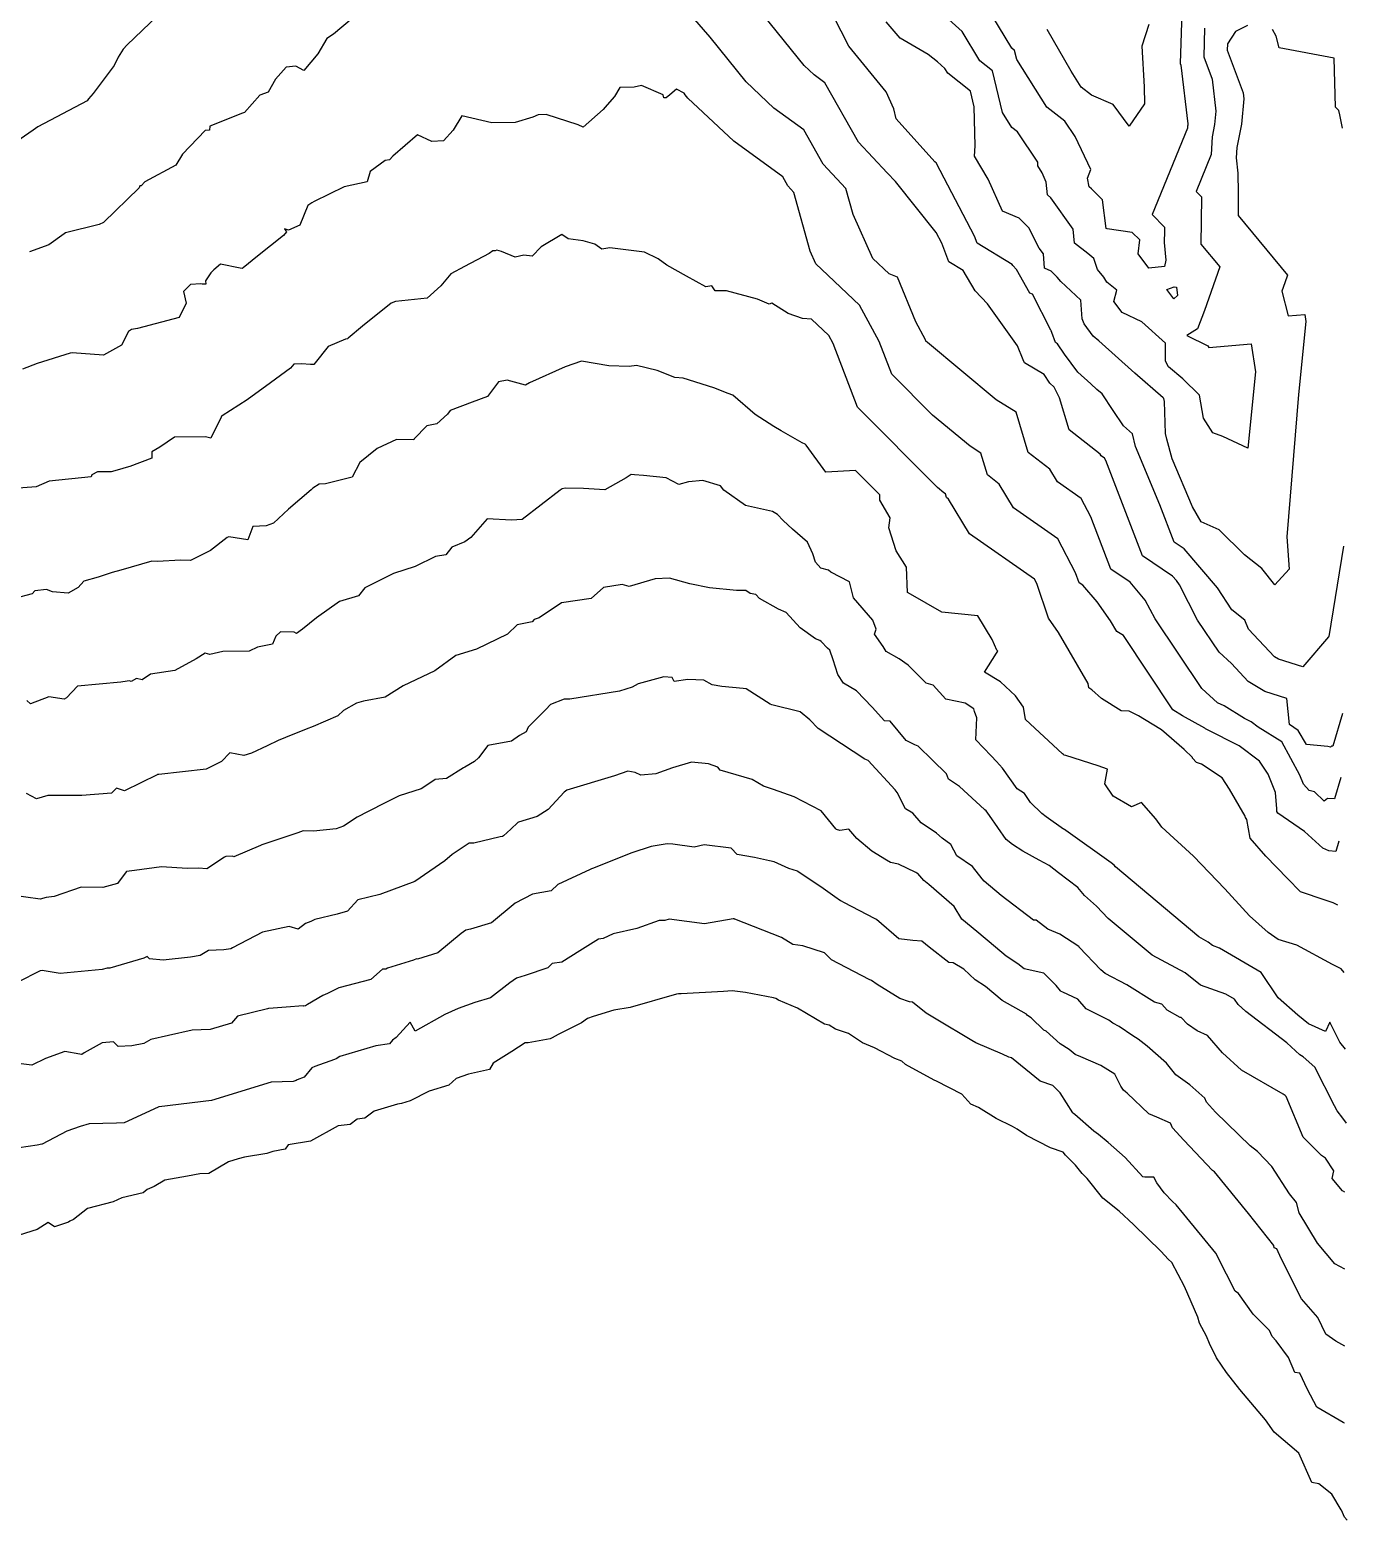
# Model space of a CAD drawing. Header units: inches. Extents: x 1412000 to 4237944, y 4931095 to 14792305.
# Drawn here: x 2824216.9 to 2824328.8, y 9862299.4 to 9862425.9 of the extents above; entities that cross this region are included whole.
import ezdxf

# ---------------------------------------------------------------- set-up
doc = ezdxf.new("R2010")
doc.units = ezdxf.units.IN
doc.header["$MEASUREMENT"] = 0

msp = doc.modelspace()

# ---------------------------------------------------------------- linework, layer by layer
for points in [[(2824328.4, 9862367.86), (2824327.57, 9862365.08), (2824327.47, 9862365.09), (2824327.36, 9862365), (2824327.16, 9862365.07), (2824325.32, 9862365.23), (2824324.63, 9862366.41), (2824323.88, 9862366.93), (2824323.65, 9862369.15), (2824321.78, 9862369.72), (2824320.38, 9862370.58), (2824318.96, 9862372.1), (2824317.91, 9862373.07), (2824316.08, 9862375.8), (2824314.53, 9862378.78), (2824314.29, 9862379.15), (2824313.96, 9862379.53), (2824311.4, 9862381.26), (2824308.29, 9862389.34), (2824308.18, 9862389.55), (2824307.9, 9862389.75), (2824307.81, 9862389.9), (2824305.17, 9862391.95), (2824304.36, 9862394.66), (2824303.91, 9862395.57), (2824303.54, 9862395.92), (2824303.05, 9862396.64), (2824301.37, 9862397.64), (2824301.27, 9862397.91), (2824300.78, 9862399.08), (2824298.24, 9862402.64), (2824297.18, 9862403.76), (2824296.17, 9862405.47), (2824294.95, 9862406.22), (2824294.35, 9862407.81), (2824293.88, 9862408.71), (2824290.43, 9862413.03), (2824289.7, 9862413.77), (2824287.26, 9862416.38), (2824284.42, 9862421.43), (2824283.51, 9862422.09), (2824282.66, 9862422.88), (2824278.01, 9862428.67)], [(2824328.48, 9862382.06), (2824327.24, 9862374.41), (2824327.2, 9862374.37), (2824325.02, 9862371.83), (2824322.95, 9862372.47), (2824322.61, 9862372.68), (2824320.42, 9862375.02), (2824320.1, 9862375.79), (2824319, 9862376.66), (2824317.78, 9862378.54), (2824314.93, 9862381.84), (2824314.09, 9862382.4), (2824312.87, 9862385.58), (2824310.8, 9862390.54), (2824310.54, 9862391.61), (2824309.8, 9862392.29), (2824308.91, 9862393.59), (2824307.96, 9862395), (2824307.53, 9862395.38), (2824307.01, 9862395.85), (2824305.9, 9862396.86), (2824304.77, 9862398.38), (2824304.17, 9862399.26), (2824304.01, 9862399.36), (2824303.7, 9862400.21), (2824303.65, 9862400.35), (2824303.65, 9862400.38), (2824303.6, 9862400.42), (2824302.06, 9862403.46), (2824301.84, 9862403.57), (2824300.7, 9862405.57), (2824300.39, 9862405.9), (2824300.34, 9862405.99), (2824297.35, 9862407.81), (2824297.13, 9862408.39), (2824293.91, 9862414.57), (2824293.89, 9862414.6), (2824293.77, 9862414.72), (2824290.48, 9862418.37), (2824290.28, 9862419.22), (2824289.63, 9862420.65), (2824286.44, 9862424.54), (2824284.47, 9862428.41)], [(2824314.74, 9862427.39), (2824314.61, 9862423.05), (2824314.66, 9862422.92), (2824315.26, 9862417.95), (2824315.25, 9862417.83), (2824315.23, 9862417.73), (2824315.22, 9862417.57), (2824312.23, 9862410.24), (2824313.26, 9862409.17), (2824313.26, 9862408.84), (2824313.25, 9862407.85), (2824313.39, 9862406.37), (2824313.27, 9862405.81), (2824311.93, 9862405.68), (2824311.03, 9862406.91), (2824311.17, 9862408.08), (2824310.51, 9862408.7), (2824308.4, 9862409.01), (2824308.31, 9862409.06), (2824308.01, 9862411.48), (2824307.06, 9862412.41), (2824306.86, 9862412.58), (2824306.73, 9862413.33), (2824307, 9862414.05), (2824305.68, 9862416.85), (2824304.8, 9862418.17), (2824303.26, 9862419.34), (2824300.72, 9862423.39), (2824300.53, 9862424.17), (2824300.29, 9862424.36), (2824297.56, 9862428.93)], [(2824227.71, 9862427.11), (2824225.13, 9862424.65), (2824224.79, 9862424.29), (2824224.39, 9862423.61), (2824224.04, 9862422.9), (2824222.26, 9862420.51), (2824221.85, 9862420.06), (2824221.73, 9862419.88), (2824217.56, 9862417.67), (2824217.15, 9862417.41), (2824215.39, 9862416.19)], [(2824328.25, 9862362.44), (2824327.7, 9862360.61), (2824327.12, 9862360.66), (2824326.83, 9862360.43), (2824326, 9862361.22), (2824325.56, 9862361.32), (2824325.07, 9862361.87), (2824324.76, 9862362.64), (2824323.24, 9862365.47), (2824321.23, 9862366.7), (2824320.64, 9862367.15), (2824320.07, 9862367.44), (2824318.33, 9862368.52), (2824317.77, 9862368.76), (2824316.44, 9862369.99), (2824312.48, 9862375.89), (2824311.64, 9862377.5), (2824310.34, 9862379.01), (2824308.71, 9862380.12), (2824307, 9862384.57), (2824306.2, 9862386.13), (2824304.17, 9862387.54), (2824303.52, 9862388.62), (2824301.7, 9862390.04), (2824300.67, 9862393.45), (2824298.98, 9862394.5), (2824293.13, 9862399.37), (2824293, 9862399.49), (2824292.96, 9862399.59), (2824292.14, 9862401.11), (2824290.58, 9862404.92), (2824289.88, 9862405.2), (2824288.5, 9862406.49), (2824286.82, 9862410.24), (2824286.21, 9862412.44), (2824284.27, 9862414.52), (2824282.63, 9862417.43), (2824280.09, 9862419.28), (2824277.72, 9862421.51), (2824274.67, 9862425.3), (2824273.17, 9862427.03)], [(2824316.68, 9862426.07), (2824316.6, 9862423.62), (2824317.31, 9862421.74), (2824317.64, 9862419), (2824317.53, 9862417.87), (2824317.32, 9862416.82), (2824317.24, 9862415.32), (2824315.97, 9862412.2), (2824316.41, 9862411.75), (2824316.39, 9862409.67), (2824316.37, 9862407.73), (2824317.98, 9862405.79), (2824316.66, 9862402.09), (2824316.06, 9862400.52), (2824315.18, 9862399.97), (2824316.96, 9862399.1), (2824317.03, 9862398.95), (2824320.64, 9862399.27), (2824321.01, 9862396.87), (2824320.35, 9862390.4), (2824318.23, 9862391.38), (2824317.39, 9862391.7), (2824316.58, 9862392.95), (2824316.25, 9862394.91), (2824314.84, 9862396.27), (2824313.6, 9862397.29), (2824313.36, 9862397.78), (2824313.36, 9862399.32), (2824311.35, 9862401.12), (2824309.68, 9862401.93), (2824308.96, 9862402.86), (2824309.22, 9862403.8), (2824308.36, 9862404.49), (2824308.11, 9862404.93), (2824307.57, 9862405.56), (2824307.28, 9862406.5), (2824306.75, 9862406.94), (2824305.62, 9862407.8), (2824305.51, 9862408.99), (2824303.61, 9862411.64), (2824303.33, 9862411.9), (2824303.21, 9862412.99), (2824302.89, 9862413.79), (2824302.51, 9862414.38), (2824302.52, 9862414.67), (2824300.79, 9862417.26), (2824300.31, 9862417.63), (2824299.51, 9862418.91), (2824298.66, 9862422.45), (2824297.57, 9862423.3), (2824296.09, 9862425.78), (2824293.81, 9862427.82)], [(2824244.26, 9862426.88), (2824242.66, 9862425.55), (2824242.11, 9862425.18), (2824241.35, 9862423.87), (2824240.15, 9862422.46), (2824239.47, 9862422.83), (2824238.66, 9862422.75), (2824237.74, 9862421.73), (2824237.11, 9862420.64), (2824236.41, 9862420.38), (2824235.11, 9862418.9), (2824234.95, 9862418.84), (2824232.15, 9862417.73), (2824232.14, 9862417.39), (2824231.78, 9862417.38), (2824229.83, 9862415.35), (2824229.28, 9862414.43), (2824226.63, 9862413), (2824226.34, 9862412.66), (2824226.23, 9862412.67), (2824226.15, 9862412.49), (2824223.13, 9862409.56), (2824222.77, 9862409.39), (2824219.9, 9862408.68), (2824219.79, 9862408.6), (2824218.48, 9862407.67), (2824216.85, 9862407.08)], [(2824320.32, 9862426.3), (2824319.31, 9862425.78), (2824318.61, 9862424.74), (2824318.6, 9862424.18), (2824319.96, 9862420.56), (2824320.02, 9862420.05), (2824319.81, 9862417.9), (2824319.41, 9862415.92), (2824319.36, 9862415.06), (2824319.49, 9862413.76), (2824319.54, 9862412.09), (2824319.52, 9862410.51), (2824319.52, 9862410.14), (2824323.73, 9862405.08), (2824323.5, 9862404.43), (2824323.23, 9862403.73), (2824323.78, 9862401.62), (2824325.2, 9862401.75), (2824325.29, 9862401.15), (2824324.66, 9862394.94), (2824323.66, 9862382.86), (2824323.86, 9862380.11), (2824322.64, 9862378.79), (2824321.54, 9862380.18), (2824320.08, 9862381.35), (2824317.92, 9862383.47), (2824316.38, 9862384.15), (2824315.66, 9862385.41), (2824313.91, 9862389.48), (2824313.47, 9862391.17), (2824313.36, 9862391.64), (2824313.26, 9862394.35), (2824313.22, 9862394.61), (2824313.17, 9862394.67), (2824310.75, 9862396.76), (2824307.68, 9862399.5), (2824307.22, 9862399.92), (2824306.44, 9862400.96), (2824306.28, 9862401.37), (2824306.16, 9862402.96), (2824304.46, 9862404.56), (2824304.14, 9862404.92), (2824303.64, 9862405.43), (2824303.07, 9862405.67), (2824302.99, 9862406.9), (2824302.62, 9862407.38), (2824301.75, 9862409.1), (2824300.91, 9862409.93), (2824299.52, 9862410.51), (2824298.28, 9862413.24), (2824297.13, 9862415.19), (2824297.18, 9862416.06), (2824297.11, 9862419.39), (2824296.79, 9862420.72), (2824294.85, 9862422.24), (2824294.62, 9862422.63), (2824293.99, 9862423.2), (2824293.2, 9862423.82), (2824290.81, 9862425.21), (2824289.61, 9862426.6)], [(2824311.95, 9862426.38), (2824311.35, 9862424.54), (2824311.53, 9862421.08), (2824311.56, 9862419.63), (2824310.27, 9862417.75), (2824308.9, 9862419.58), (2824307.08, 9862420.38), (2824306.2, 9862421.05), (2824305.35, 9862422.42), (2824303.3, 9862425.95)], [(2824328.4, 9862417.57), (2824328.17, 9862418.71), (2824328.09, 9862419.08), (2824327.8, 9862419.36), (2824327.67, 9862423.5), (2824323.02, 9862424.38), (2824322.77, 9862425.37), (2824322.44, 9862425.95)], [(2824328.09, 9862357.02), (2824327.83, 9862356.14), (2824327.22, 9862356.19), (2824326.73, 9862356.43), (2824325.15, 9862357.84), (2824322.91, 9862359.41), (2824322.82, 9862359.53), (2824322.8, 9862359.78), (2824322.69, 9862361.15), (2824322.08, 9862362.7), (2824321.33, 9862363.82), (2824319.6, 9862365.13), (2824316.87, 9862366.51), (2824316.76, 9862366.56), (2824316.69, 9862366.62), (2824314.8, 9862367.67), (2824313.99, 9862368.17), (2824309.79, 9862374.49), (2824309.22, 9862374.83), (2824308.69, 9862375.73), (2824307.56, 9862377.34), (2824306.33, 9862378.77), (2824306.02, 9862378.97), (2824305.71, 9862379.8), (2824304.21, 9862382.7), (2824300.44, 9862385.33), (2824299.22, 9862387.35), (2824298.23, 9862388.12), (2824297.67, 9862389.98), (2824296.75, 9862390.56), (2824293.56, 9862393.21), (2824290.1, 9862396.68), (2824289.04, 9862399.44), (2824287.37, 9862402.53), (2824284.17, 9862405.56), (2824283.65, 9862406.05), (2824283.17, 9862407.12), (2824281.79, 9862412.11), (2824281.28, 9862412.66), (2824280.84, 9862413.43), (2824276.67, 9862416.46), (2824272.78, 9862420.13), (2824272.55, 9862420.4), (2824272.45, 9862420.53), (2824271.8, 9862420.88), (2824271.24, 9862420.39), (2824270.92, 9862420.14), (2824270.73, 9862420.15), (2824270.67, 9862420.39), (2824268.85, 9862421.19), (2824268.2, 9862421.06), (2824267, 9862421.03), (2824266.53, 9862420.26), (2824265.92, 9862419.54), (2824265.57, 9862419.15), (2824263.88, 9862417.65), (2824263.47, 9862417.84), (2824260.73, 9862418.73), (2824260.07, 9862418.71), (2824259.6, 9862418.49), (2824258.1, 9862418.04), (2824256.11, 9862418.01), (2824253.56, 9862418.62), (2824252.84, 9862417.39), (2824252.01, 9862416.5), (2824251.02, 9862416.43), (2824249.82, 9862416.99), (2824247.72, 9862415.18), (2824247.42, 9862414.88), (2824247.06, 9862414.81), (2824245.79, 9862413.88), (2824245.54, 9862413), (2824243.59, 9862412.59), (2824241.03, 9862411.35), (2824240.83, 9862411.22), (2824240.48, 9862411), (2824239.8, 9862409.33), (2824238.85, 9862408.9), (2824238.52, 9862409.01), (2824238.69, 9862408.77), (2824238.41, 9862408.46), (2824236.22, 9862406.7), (2824235, 9862405.72), (2824234.9, 9862405.65), (2824234.74, 9862405.69), (2824233.08, 9862406.02), (2824232.49, 9862405.53), (2824232.25, 9862405.29), (2824231.79, 9862404.61), (2824231.83, 9862404.33), (2824231.5, 9862404.32), (2824231.4, 9862404.34), (2824230.53, 9862404.3), (2824229.92, 9862403.69), (2824230.16, 9862402.72), (2824229.55, 9862401.49), (2824226.01, 9862400.57), (2824225.51, 9862400.46), (2824225.26, 9862400.3), (2824224.67, 9862399.15), (2824223.13, 9862398.29), (2824220.46, 9862398.48), (2824220.3, 9862398.47), (2824217.5, 9862397.59), (2824216.24, 9862397.1)], [(2824327.99, 9862351.59), (2824327.59, 9862351.8), (2824326.91, 9862352.02), (2824324.83, 9862352.72), (2824323.73, 9862353.86), (2824321.87, 9862355.74), (2824320.55, 9862357.29), (2824320.26, 9862358.86), (2824320.14, 9862359.03), (2824320.13, 9862359.15), (2824318.79, 9862361.45), (2824318.18, 9862362.4), (2824316.41, 9862363.56), (2824315.99, 9862363.69), (2824315.64, 9862364.08), (2824315.65, 9862364.12), (2824314.95, 9862364.82), (2824313.02, 9862366.48), (2824312.86, 9862366.57), (2824311.07, 9862367.68), (2824310.26, 9862368.07), (2824309.58, 9862368.09), (2824307.92, 9862369.13), (2824307.09, 9862369.87), (2824306.85, 9862370.04), (2824306.79, 9862370.42), (2824304.27, 9862374.75), (2824303.41, 9862375.96), (2824302.42, 9862378.9), (2824302.23, 9862379.28), (2824296.7, 9862383.12), (2824294.93, 9862386.07), (2824294.76, 9862386.2), (2824294.67, 9862386.51), (2824294.52, 9862386.61), (2824293.98, 9862387.05), (2824287.2, 9862393.87), (2824285.11, 9862399.29), (2824284.75, 9862399.96), (2824283.28, 9862401.35), (2824282.51, 9862401.41), (2824281.29, 9862401.82), (2824279.9, 9862402.71), (2824279.69, 9862402.62), (2824278.69, 9862403.06), (2824276.07, 9862403.77), (2824275.09, 9862403.77), (2824274.81, 9862404.17), (2824274.29, 9862404.11), (2824272.66, 9862404.99), (2824270.98, 9862405.93), (2824270.24, 9862406.46), (2824269.09, 9862407.05), (2824266.15, 9862407.4), (2824265.47, 9862407.3), (2824264.86, 9862407.71), (2824263.88, 9862408), (2824262.62, 9862408.18), (2824262.06, 9862408.54), (2824260.3, 9862407.5), (2824259.56, 9862406.71), (2824258.84, 9862406.79), (2824258.11, 9862406.62), (2824256.93, 9862407.09), (2824256.55, 9862407.22), (2824256.41, 9862407.15), (2824256.22, 9862407.15), (2824255.9, 9862406.93), (2824253.81, 9862405.81), (2824252.64, 9862405.2), (2824251.79, 9862404.17), (2824250.63, 9862403.14), (2824247.95, 9862402.86), (2824247.58, 9862402.7), (2824245.13, 9862400.75), (2824243.92, 9862399.75), (2824243.86, 9862399.67), (2824243.7, 9862399.64), (2824242.21, 9862399.03), (2824241.11, 9862397.64), (2824241.01, 9862397.49), (2824240.72, 9862397.5), (2824239.94, 9862397.56), (2824239.3, 9862397.52), (2824239.03, 9862397.18), (2824236.88, 9862395.63), (2824236.7, 9862395.49), (2824235.34, 9862394.51), (2824233.22, 9862393.14), (2824233.15, 9862393.12), (2824233.12, 9862393.03), (2824232.24, 9862391.25), (2824231.79, 9862391.35), (2824229.16, 9862391.34), (2824227.92, 9862390.49), (2824227.24, 9862390.08), (2824227.25, 9862389.54), (2824225.37, 9862388.85), (2824224.86, 9862388.71), (2824224.69, 9862388.65), (2824223.78, 9862388.4), (2824222.62, 9862388.38), (2824222.15, 9862388.13), (2824222.07, 9862387.96), (2824218.52, 9862387.6), (2824217.42, 9862387.12), (2824215.52, 9862386.98)], [(2824314.36, 9862403.36), (2824314.06, 9862403.09), (2824313.47, 9862403.86), (2824314.1, 9862404.1), (2824314.3, 9862404.08), (2824314.36, 9862403.36)], [(2824328.53, 9862345.87), (2824328.27, 9862346.18), (2824327.55, 9862346.55), (2824324.5, 9862348.19), (2824322.93, 9862348.66), (2824322.08, 9862349.28), (2824320.49, 9862350.68), (2824318.39, 9862352.97), (2824315.74, 9862355.76), (2824313.04, 9862358.22), (2824312.54, 9862358.92), (2824311.32, 9862360.31), (2824310.47, 9862359.93), (2824308.92, 9862360.85), (2824308.19, 9862361.9), (2824308.44, 9862363.15), (2824307.63, 9862363.42), (2824304.88, 9862364.3), (2824304.74, 9862364.34), (2824304.68, 9862364.38), (2824304.61, 9862364.45), (2824301.46, 9862367.36), (2824301.3, 9862368.4), (2824300.62, 9862369.36), (2824299.35, 9862370.54), (2824297.97, 9862371.37), (2824298.99, 9862372.99), (2824299.1, 9862373.17), (2824299.03, 9862373.23), (2824298.64, 9862374.15), (2824297.42, 9862376.16), (2824294.36, 9862376.46), (2824291.7, 9862377.99), (2824291.44, 9862378.15), (2824291.34, 9862380.29), (2824290.46, 9862381.68), (2824289.85, 9862383.62), (2824289.97, 9862384.47), (2824289.08, 9862385.99), (2824289.08, 9862386.42), (2824287.01, 9862388.51), (2824284.51, 9862388.36), (2824282.82, 9862390.65), (2824282.73, 9862390.74), (2824282.5, 9862390.86), (2824280.7, 9862391.87), (2824280.07, 9862392.25), (2824278.5, 9862393.26), (2824276.6, 9862394.9), (2824276.2, 9862395.03), (2824274.98, 9862395.51), (2824272.39, 9862396.33), (2824271.67, 9862396.39), (2824270.17, 9862396.98), (2824268.4, 9862397.41), (2824267.79, 9862397.33), (2824266.05, 9862397.38), (2824263.75, 9862397.77), (2824262.35, 9862397.3), (2824259.32, 9862395.94), (2824258.99, 9862395.75), (2824257.43, 9862396.18), (2824256.69, 9862396.03), (2824255.75, 9862394.77), (2824254.45, 9862394.3), (2824252.57, 9862393.6), (2824252.36, 9862393.27), (2824251.46, 9862392.46), (2824250.6, 9862392.3), (2824249.52, 9862391.19), (2824249.49, 9862391.09), (2824248.03, 9862391.14), (2824246.37, 9862390.37), (2824244.91, 9862389.18), (2824244.27, 9862387.94), (2824241.98, 9862387.37), (2824241.46, 9862387.34), (2824240.91, 9862387.01), (2824240.76, 9862386.87), (2824238.86, 9862385.21), (2824237.56, 9862384.04), (2824236.94, 9862383.8), (2824235.81, 9862383.74), (2824235.39, 9862382.62), (2824233.77, 9862382.86), (2824233.63, 9862382.82), (2824232.23, 9862381.72), (2824230.52, 9862380.86), (2824229.69, 9862380.89), (2824227.7, 9862380.77), (2824227.25, 9862380.81), (2824224.6, 9862380.03), (2824223.87, 9862379.85), (2824222.67, 9862379.44), (2824221.45, 9862379.09), (2824220.97, 9862378.57), (2824220.14, 9862378.08), (2824218.81, 9862378.19), (2824218.28, 9862378.4), (2824217.31, 9862378.29), (2824217.06, 9862378.02), (2824214.05, 9862377.23)], [(2824328.66, 9862339.35), (2824328.16, 9862339.96), (2824327.33, 9862341.64), (2824326.94, 9862340.87), (2824325.51, 9862341.5), (2824324.59, 9862342.24), (2824322.93, 9862343.72), (2824321.47, 9862345.88), (2824317.95, 9862347.95), (2824317.35, 9862348.17), (2824316.98, 9862348.46), (2824316.18, 9862348.89), (2824309.11, 9862354.84), (2824308.98, 9862354.98), (2824308.73, 9862355.19), (2824304.88, 9862357.92), (2824304.76, 9862358.01), (2824304.68, 9862358.05), (2824303.21, 9862359.09), (2824302.84, 9862359.36), (2824301.88, 9862360.31), (2824301.38, 9862361.07), (2824300.76, 9862361.47), (2824299.5, 9862363.23), (2824299.01, 9862363.79), (2824298.53, 9862364.28), (2824297.25, 9862365.63), (2824297.32, 9862367.5), (2824297.14, 9862368.04), (2824297.08, 9862368.25), (2824296.33, 9862368.75), (2824294.7, 9862369.07), (2824293.61, 9862370.26), (2824293.02, 9862370.45), (2824291.49, 9862371.96), (2824290.74, 9862372.52), (2824289.62, 9862373.12), (2824289.37, 9862373.55), (2824288.63, 9862374.6), (2824288.77, 9862375.03), (2824288.5, 9862375.79), (2824286.84, 9862377.7), (2824286.5, 9862379.04), (2824284.92, 9862379.88), (2824284.72, 9862380.04), (2824284.06, 9862380.2), (2824283.62, 9862380.71), (2824283.38, 9862381.43), (2824282.93, 9862382.41), (2824281.66, 9862383.53), (2824280.88, 9862384.24), (2824280.38, 9862384.76), (2824279.97, 9862385.02), (2824277.68, 9862385.52), (2824275.84, 9862386.83), (2824275.55, 9862387.19), (2824274.05, 9862387.66), (2824272.83, 9862387.53), (2824272.02, 9862387.3), (2824270.94, 9862387.87), (2824269.01, 9862388.08), (2824268.24, 9862388.14), (2824267.97, 9862388.17), (2824267.53, 9862387.87), (2824265.71, 9862386.87), (2824263.91, 9862386.97), (2824262.36, 9862387), (2824262.11, 9862386.95), (2824261.92, 9862386.84), (2824258.7, 9862384.34), (2824257.8, 9862384.27), (2824255.73, 9862384.4), (2824254.33, 9862382.8), (2824253.82, 9862382.45), (2824252.72, 9862381.98), (2824252.22, 9862381.34), (2824251.33, 9862381.19), (2824249.61, 9862380.35), (2824247.77, 9862379.75), (2824245.33, 9862378.53), (2824244.79, 9862377.85), (2824243.19, 9862377.37), (2824241.22, 9862375.98), (2824240.05, 9862375.04), (2824239.54, 9862374.66), (2824239.32, 9862374.77), (2824238.18, 9862374.8), (2824237.78, 9862374.43), (2824237.49, 9862373.76), (2824236.21, 9862373.51), (2824235.5, 9862373.17), (2824233.26, 9862373.12), (2824232.17, 9862372.87), (2824231.76, 9862372.99), (2824230.99, 9862372.52), (2824229.18, 9862371.53), (2824227.11, 9862371.21), (2824226.41, 9862370.73), (2824225.94, 9862370.84), (2824225.48, 9862370.59), (2824225.35, 9862370.63), (2824225.14, 9862370.6), (2824224.61, 9862370.53), (2824220.92, 9862370.18), (2824219.99, 9862369.2), (2824219.78, 9862369.09), (2824218.49, 9862369.27), (2824216.94, 9862368.69), (2824216.63, 9862368.97)], [(2824328.72, 9862333.07), (2824328.41, 9862333.5), (2824327.95, 9862334.12), (2824327.72, 9862334.54), (2824326.05, 9862337.83), (2824325.05, 9862338.72), (2824324.76, 9862338.88), (2824323.65, 9862339.91), (2824320.17, 9862342.57), (2824319.53, 9862343.14), (2824319.22, 9862343.6), (2824318.47, 9862344.04), (2824316.34, 9862344.8), (2824315.02, 9862345.83), (2824312.21, 9862347.33), (2824308.49, 9862350.47), (2824307.5, 9862351.5), (2824306.46, 9862352.4), (2824305.9, 9862353.09), (2824304.27, 9862354.33), (2824303.47, 9862354.96), (2824302.62, 9862355.4), (2824301.23, 9862356.17), (2824300.35, 9862356.74), (2824299.81, 9862357.16), (2824298.41, 9862359.2), (2824298.12, 9862359.59), (2824298.01, 9862359.67), (2824297.97, 9862359.72), (2824295.86, 9862361.66), (2824294.91, 9862362.3), (2824294.74, 9862362.73), (2824293.56, 9862363.91), (2824292.34, 9862365.1), (2824292.06, 9862365.21), (2824291.32, 9862365.56), (2824289.95, 9862367.2), (2824289.48, 9862367.25), (2824288.43, 9862368.4), (2824287.09, 9862369.78), (2824286, 9862370.45), (2824285.52, 9862371.18), (2824285.13, 9862372.43), (2824284.85, 9862373.25), (2824284.64, 9862373.42), (2824284.1, 9862373.97), (2824283.99, 9862374.05), (2824283.63, 9862374.2), (2824282.33, 9862375.13), (2824281.12, 9862376.45), (2824280.49, 9862376.72), (2824278.85, 9862377.62), (2824278.54, 9862377.97), (2824278.07, 9862378.06), (2824277.7, 9862378.31), (2824276.92, 9862378.32), (2824274.61, 9862378.55), (2824272.93, 9862378.87), (2824271.21, 9862379.36), (2824269.99, 9862379.31), (2824267.8, 9862378.65), (2824267.19, 9862378.83), (2824265.61, 9862378.56), (2824264.56, 9862377.63), (2824262.05, 9862377.26), (2824260.13, 9862376), (2824259.73, 9862375.84), (2824259.56, 9862375.65), (2824258.27, 9862375.39), (2824257.44, 9862374.6), (2824254.83, 9862373.34), (2824253.05, 9862372.79), (2824251.29, 9862371.48), (2824248.58, 9862370.21), (2824247.07, 9862369.25), (2824245.22, 9862368.9), (2824244.62, 9862368.75), (2824243.51, 9862368.11), (2824243.04, 9862367.66), (2824240.94, 9862366.77), (2824240.36, 9862366.54), (2824238.58, 9862365.82), (2824237.97, 9862365.58), (2824237.03, 9862365.12), (2824235.69, 9862364.5), (2824235.06, 9862364.3), (2824233.87, 9862364.52), (2824233.16, 9862363.78), (2824231.85, 9862363.13), (2824227.82, 9862362.68), (2824227.72, 9862362.68), (2824227.69, 9862362.65), (2824224.91, 9862361.31), (2824224.23, 9862361.52), (2824223.8, 9862361.09), (2824221.3, 9862360.9), (2824220.84, 9862360.9), (2824218.4, 9862360.89), (2824217.44, 9862360.63), (2824216.58, 9862361.06)], [(2824328.59, 9862327.23), (2824328.38, 9862327.34), (2824327.51, 9862328.39), (2824327.65, 9862329.04), (2824326.96, 9862330.11), (2824326.61, 9862330.34), (2824325.05, 9862331.9), (2824323.6, 9862335.33), (2824323.51, 9862335.43), (2824323.36, 9862335.53), (2824319.8, 9862337.57), (2824318.2, 9862339.05), (2824316.92, 9862340.53), (2824316.04, 9862340.93), (2824315.21, 9862341.49), (2824314.68, 9862342.04), (2824314.59, 9862342.06), (2824313.51, 9862342.67), (2824313.04, 9862343.17), (2824312.42, 9862343.36), (2824310.07, 9862344.81), (2824308.24, 9862345.78), (2824307.87, 9862346.1), (2824306.02, 9862348.03), (2824306.01, 9862348.04), (2824305.98, 9862348.08), (2824304.37, 9862349.13), (2824303.35, 9862349.55), (2824302.38, 9862350.31), (2824302.13, 9862350.31), (2824299.39, 9862352.4), (2824297.94, 9862353.64), (2824297.77, 9862353.83), (2824296.95, 9862354.86), (2824295.62, 9862355.77), (2824295.13, 9862356.73), (2824294.38, 9862357.29), (2824293.91, 9862357.7), (2824292.59, 9862358.57), (2824291.88, 9862359.4), (2824291.27, 9862359.78), (2824290.57, 9862361.17), (2824290.38, 9862361.39), (2824288.09, 9862363.86), (2824287.81, 9862364), (2824283.86, 9862366.6), (2824283.14, 9862367.34), (2824282.31, 9862368.02), (2824279.92, 9862368.61), (2824279.78, 9862368.65), (2824277.72, 9862369.95), (2824277.48, 9862369.99), (2824275.67, 9862370.15), (2824274.85, 9862370.3), (2824274.14, 9862370.69), (2824272.78, 9862370.74), (2824271.61, 9862370.59), (2824271.43, 9862370.93), (2824270.74, 9862370.98), (2824268.56, 9862370.38), (2824268.03, 9862370.1), (2824266.96, 9862369.76), (2824262.75, 9862369.07), (2824262.28, 9862369.08), (2824261.11, 9862368.64), (2824260.72, 9862368.2), (2824259.2, 9862366.7), (2824259.05, 9862366.3), (2824258.47, 9862366), (2824257.8, 9862365.52), (2824255.78, 9862365.15), (2824254.98, 9862364.11), (2824254.66, 9862363.78), (2824253.84, 9862363.31), (2824253.72, 9862363.25), (2824253.71, 9862363.24), (2824252.27, 9862362.34), (2824251.32, 9862362.25), (2824250.69, 9862361.84), (2824250.11, 9862361.47), (2824248.26, 9862360.86), (2824247.13, 9862360.31), (2824245.61, 9862359.54), (2824244.68, 9862359.06), (2824243.52, 9862358.3), (2824242.9, 9862358.06), (2824240.96, 9862357.86), (2824240.08, 9862357.89), (2824239.65, 9862357.74), (2824236.58, 9862356.72), (2824236.53, 9862356.68), (2824236.48, 9862356.65), (2824234.21, 9862355.69), (2824234.09, 9862355.75), (2824233.52, 9862355.73), (2824233.4, 9862355.67), (2824231.91, 9862354.66), (2824231.19, 9862354.72), (2824230.23, 9862354.69), (2824228.07, 9862354.84), (2824225.75, 9862354.54), (2824225.08, 9862354.45), (2824225.05, 9862354.43), (2824224.31, 9862353.44), (2824223.07, 9862353.08), (2824221.22, 9862353.12), (2824218.95, 9862352.32), (2824218.27, 9862352.25), (2824217.75, 9862352.09), (2824215.3, 9862352.45)], [(2824328.58, 9862320.68), (2824327.75, 9862321.14), (2824326.28, 9862322.9), (2824324.71, 9862325.45), (2824324.48, 9862326.33), (2824323.9, 9862327.07), (2824322.39, 9862329.39), (2824321.16, 9862330.67), (2824320.54, 9862331.16), (2824317.59, 9862334.02), (2824316.85, 9862334.86), (2824316.7, 9862335.19), (2824315.41, 9862336.32), (2824314.22, 9862337.19), (2824313.44, 9862338.17), (2824311.81, 9862339.62), (2824311.04, 9862340.22), (2824310.59, 9862340.49), (2824309.41, 9862341.28), (2824308.88, 9862341.56), (2824308.54, 9862341.82), (2824306.61, 9862342.78), (2824305.92, 9862343.61), (2824304.62, 9862344.2), (2824304.5, 9862344.26), (2824304.44, 9862344.32), (2824304.07, 9862344.77), (2824303.01, 9862345.82), (2824301.35, 9862346.17), (2824300.8, 9862346.61), (2824299.83, 9862347.26), (2824298.91, 9862348.02), (2824297.33, 9862349.34), (2824296.05, 9862350.4), (2824295.4, 9862351.48), (2824293.26, 9862353.33), (2824292.83, 9862353.68), (2824292.3, 9862354.27), (2824292.24, 9862354.31), (2824292.14, 9862354.36), (2824290.67, 9862355.08), (2824289.98, 9862355.2), (2824289.66, 9862355.4), (2824288.41, 9862356.16), (2824287.13, 9862357.26), (2824286.45, 9862358.05), (2824285.69, 9862357.94), (2824285.4, 9862358.01), (2824285.36, 9862358.08), (2824284.1, 9862359.6), (2824281.8, 9862360.79), (2824280.04, 9862361.41), (2824279.54, 9862361.58), (2824279.21, 9862361.69), (2824278.23, 9862362.25), (2824275.52, 9862363.06), (2824275.31, 9862363.3), (2824274.54, 9862363.58), (2824273.09, 9862363.74), (2824271.48, 9862363.26), (2824270.06, 9862362.75), (2824268.78, 9862362.63), (2824268.3, 9862362.85), (2824267.68, 9862362.98), (2824266.55, 9862362.57), (2824262.48, 9862361.34), (2824262.26, 9862361.18), (2824260.9, 9862359.7), (2824259.97, 9862359.12), (2824258.39, 9862358.63), (2824258.33, 9862358.62), (2824257.75, 9862358.04), (2824257.1, 9862357.47), (2824257.04, 9862357.42), (2824256.82, 9862357.38), (2824254.59, 9862356.85), (2824254.19, 9862356.84), (2824252.75, 9862355.88), (2824252.13, 9862355.36), (2824249.57, 9862353.61), (2824246.62, 9862352.5), (2824244.75, 9862352.04), (2824243.86, 9862351.08), (2824242.97, 9862350.83), (2824241.08, 9862350.37), (2824240.74, 9862350.19), (2824240.28, 9862350.02), (2824239.67, 9862349.56), (2824238.89, 9862349.78), (2824236.65, 9862349.29), (2824234.08, 9862347.97), (2824233.95, 9862347.88), (2824233.36, 9862347.79), (2824232.06, 9862347.73), (2824231.34, 9862347.31), (2824230.52, 9862347.17), (2824228.21, 9862346.92), (2824227.04, 9862347.03), (2824226.85, 9862347.23), (2824226.57, 9862347.1), (2824223.68, 9862346.23), (2824223.43, 9862346.24), (2824223.01, 9862346.12), (2824219.46, 9862345.8), (2824217.92, 9862346.03), (2824217.76, 9862346), (2824215.84, 9862345.06)], [(2824328.58, 9862314.14), (2824327.82, 9862314.56), (2824326.98, 9862315.15), (2824326.31, 9862316.56), (2824324.92, 9862318.15), (2824323.17, 9862321.59), (2824322.8, 9862322.41), (2824322.6, 9862322.48), (2824322.57, 9862322.7), (2824320.41, 9862325.4), (2824317.51, 9862328.94), (2824317.35, 9862329.07), (2824314.9, 9862331.62), (2824313.96, 9862332.68), (2824313.78, 9862333.08), (2824312.63, 9862333.6), (2824311.94, 9862333.88), (2824310.11, 9862335.62), (2824309.95, 9862335.75), (2824309.79, 9862335.88), (2824309.57, 9862336.23), (2824309.05, 9862337.23), (2824307.87, 9862337.98), (2824306.15, 9862338.7), (2824305.69, 9862338.91), (2824305.16, 9862339.33), (2824304.4, 9862339.82), (2824303.23, 9862340.89), (2824303.01, 9862340.97), (2824301.93, 9862342.02), (2824301.63, 9862342.22), (2824301.59, 9862342.26), (2824301.55, 9862342.32), (2824299.47, 9862343.5), (2824298.05, 9862344.69), (2824297.19, 9862345.26), (2824296.22, 9862346.16), (2824295.32, 9862346.69), (2824294.95, 9862346.71), (2824293.29, 9862348.01), (2824292.64, 9862348.52), (2824291.9, 9862348.6), (2824290.7, 9862348.73), (2824288.8, 9862350.37), (2824288.63, 9862350.46), (2824286.08, 9862351.79), (2824285.77, 9862351.95), (2824285.75, 9862351.96), (2824285.26, 9862352.31), (2824284.28, 9862353.01), (2824282.13, 9862354.45), (2824282.09, 9862354.47), (2824281.34, 9862354.7), (2824280.11, 9862355.26), (2824279.72, 9862355.35), (2824278.44, 9862355.63), (2824276.96, 9862355.9), (2824276.45, 9862356.42), (2824274.17, 9862356.72), (2824273.31, 9862356.51), (2824271.49, 9862356.78), (2824271.02, 9862356.81), (2824269.67, 9862356.56), (2824268.02, 9862356.02), (2824264.67, 9862354.69), (2824264.6, 9862354.67), (2824264.48, 9862354.63), (2824261.74, 9862353.34), (2824261.16, 9862352.81), (2824259.58, 9862352.52), (2824258.1, 9862351.77), (2824256.1, 9862350.1), (2824254.32, 9862349.54), (2824253.91, 9862349.47), (2824253.52, 9862349.19), (2824251.54, 9862347.55), (2824249.81, 9862347), (2824249.72, 9862347.04), (2824249.48, 9862346.91), (2824247.26, 9862346.25), (2824247.11, 9862346.15), (2824246.83, 9862346.14), (2824245.84, 9862345.29), (2824243.13, 9862344.56), (2824242.17, 9862344.1), (2824241.76, 9862343.91), (2824240.45, 9862343.16), (2824240.29, 9862343.05), (2824240.15, 9862343), (2824240.09, 9862343.05), (2824238.66, 9862342.93), (2824237.17, 9862342.81), (2824237.17, 9862342.81), (2824237.16, 9862342.81), (2824237.07, 9862342.79), (2824234.52, 9862342.15), (2824234, 9862341.56), (2824232.2, 9862341.04), (2824230.66, 9862340.98), (2824228.64, 9862340.53), (2824227.15, 9862340.18), (2824226.57, 9862339.84), (2824225.55, 9862339.63), (2824224.38, 9862339.6), (2824223.99, 9862339.97), (2824223.02, 9862339.91), (2824221.49, 9862339.05), (2824221.28, 9862338.92), (2824221.26, 9862338.9), (2824221.12, 9862338.94), (2824219.84, 9862339.17), (2824218.21, 9862338.57), (2824217.05, 9862337.99), (2824214.74, 9862338.29)], [(2824328.57, 9862307.6), (2824328.56, 9862307.6), (2824328.46, 9862307.67), (2824326.22, 9862308.95), (2824325.41, 9862310.46), (2824324.77, 9862311.85), (2824324.33, 9862311.91), (2824323.81, 9862313.17), (2824322.75, 9862314.59), (2824322.42, 9862314.95), (2824322.19, 9862315.47), (2824320.79, 9862316.86), (2824319.56, 9862318.61), (2824319.28, 9862318.8), (2824318.54, 9862320.26), (2824317.62, 9862322.03), (2824314.26, 9862326.13), (2824313.95, 9862326.43), (2824313.25, 9862327.16), (2824312.63, 9862328.01), (2824312.36, 9862328.48), (2824311.61, 9862328.48), (2824311.44, 9862328.52), (2824309.94, 9862330.15), (2824308.48, 9862331.43), (2824307.66, 9862332.1), (2824307.28, 9862332.4), (2824305.65, 9862333.8), (2824305.55, 9862333.9), (2824305.54, 9862333.91), (2824305.49, 9862333.96), (2824304.41, 9862335.65), (2824303.77, 9862336.27), (2824302.72, 9862336.65), (2824300.26, 9862338.62), (2824300.05, 9862338.68), (2824299.52, 9862338.94), (2824297.25, 9862339.91), (2824296.9, 9862340.1), (2824293.87, 9862341.92), (2824293.01, 9862342.43), (2824291.86, 9862343.34), (2824291.61, 9862343.38), (2824290.78, 9862343.67), (2824288.87, 9862344.85), (2824288.39, 9862345.18), (2824288.18, 9862345.29), (2824284.97, 9862346.94), (2824284.39, 9862347.54), (2824282.53, 9862348.13), (2824281.68, 9862348.26), (2824280.73, 9862348.84), (2824276.76, 9862350.41), (2824276.74, 9862350.41), (2824276.7, 9862350.43), (2824276.62, 9862350.44), (2824274.19, 9862350), (2824271.18, 9862350.4), (2824270.83, 9862350.3), (2824270.33, 9862350.29), (2824268.44, 9862349.6), (2824266.44, 9862349.16), (2824265.58, 9862348.75), (2824265.19, 9862348.7), (2824263.61, 9862347.71), (2824262.08, 9862346.74), (2824261.26, 9862346.63), (2824260.87, 9862346.28), (2824258.94, 9862345.62), (2824258.22, 9862345.4), (2824257.66, 9862344.99), (2824256, 9862343.72), (2824254.69, 9862343.33), (2824253.27, 9862342.82), (2824252.12, 9862342.3), (2824249.6, 9862340.89), (2824249.19, 9862341.66), (2824247.99, 9862340.34), (2824247.69, 9862340.13), (2824247.44, 9862339.81), (2824246.26, 9862339.63), (2824243.22, 9862338.74), (2824242.9, 9862338.54), (2824242.75, 9862338.48), (2824241.08, 9862337.88), (2824240.84, 9862337.77), (2824240.18, 9862336.99), (2824239.57, 9862336.76), (2824239.49, 9862336.71), (2824239.25, 9862336.62), (2824237.38, 9862336.56), (2824232.31, 9862334.99), (2824227.86, 9862334.46), (2824227.83, 9862334.45), (2824227.77, 9862334.43), (2824224.88, 9862333.1), (2824224.23, 9862333.08), (2824221.91, 9862333.01), (2824221.15, 9862332.78), (2824220.01, 9862332.4), (2824217.91, 9862331.3), (2824217.88, 9862331.29), (2824217.49, 9862331.22), (2824215.19, 9862330.88)], [(2824328.79, 9862299.36), (2824328.56, 9862299.63), (2824328.3, 9862300.2), (2824328.28, 9862300.25), (2824327.49, 9862301.58), (2824326.38, 9862302.44), (2824325.79, 9862302.57), (2824324.68, 9862305.05), (2824322.6, 9862306.85), (2824321.84, 9862307.89), (2824319.66, 9862310.46), (2824318.54, 9862311.9), (2824317.7, 9862313.16), (2824317.08, 9862314.38), (2824316.84, 9862315), (2824316.25, 9862316.08), (2824316.09, 9862316.6), (2824314.98, 9862319.21), (2824313.9, 9862321.25), (2824313.58, 9862321.53), (2824312.99, 9862322.18), (2824310.64, 9862324.48), (2824309.41, 9862325.59), (2824308.03, 9862326.7), (2824306.69, 9862328.37), (2824306.28, 9862328.79), (2824305.7, 9862329.51), (2824304.87, 9862330.36), (2824304.65, 9862330.61), (2824303.58, 9862330.97), (2824301.55, 9862332.02), (2824300.75, 9862332.56), (2824300.36, 9862332.79), (2824298.97, 9862333.47), (2824297.46, 9862334.42), (2824296.82, 9862334.69), (2824296.05, 9862335.53), (2824293.89, 9862336.64), (2824293.69, 9862336.73), (2824291.26, 9862338.05), (2824290.95, 9862338.33), (2824290.35, 9862338.58), (2824288.64, 9862339.47), (2824287.6, 9862339.89), (2824286.41, 9862340.68), (2824285.32, 9862341.05), (2824284.79, 9862341.39), (2824284.38, 9862341.49), (2824282.09, 9862342.83), (2824280.47, 9862343.51), (2824280.26, 9862343.67), (2824280.05, 9862343.72), (2824277.66, 9862344.16), (2824276.53, 9862344.3), (2824275.8, 9862344.27), (2824272.2, 9862344.07), (2824271.99, 9862344.07), (2824271.8, 9862344.02), (2824267.88, 9862342.9), (2824266.49, 9862342.68), (2824264.73, 9862342.13), (2824264.25, 9862341.97), (2824263.74, 9862341.59), (2824261.76, 9862340.6), (2824261.26, 9862340.33), (2824261.09, 9862340.23), (2824259.22, 9862339.89), (2824258.96, 9862339.89), (2824257.81, 9862339.15), (2824256.23, 9862338.16), (2824255.92, 9862337.63), (2824254.14, 9862337.23), (2824253.09, 9862336.88), (2824252.46, 9862336.29), (2824250.81, 9862335.8), (2824249.17, 9862334.98), (2824248.44, 9862334.76), (2824248.11, 9862334.69), (2824246.13, 9862334.09), (2824245.34, 9862333.51), (2824244.69, 9862333.43), (2824244.1, 9862332.95), (2824243.08, 9862332.85), (2824240.73, 9862331.55), (2824238.83, 9862331.23), (2824238.55, 9862330.88), (2824237.51, 9862330.67), (2824237, 9862330.49), (2824235.11, 9862330.19), (2824234.57, 9862330.04), (2824233.76, 9862329.78), (2824232.07, 9862328.79), (2824231.3, 9862328.77), (2824230.28, 9862328.58), (2824228.33, 9862328.25), (2824227.44, 9862327.7), (2824226.83, 9862327.44), (2824226.51, 9862327.16), (2824224.69, 9862326.74), (2824223.95, 9862326.41), (2824221.78, 9862325.84), (2824220.58, 9862324.91), (2824220.28, 9862324.76), (2824220.15, 9862324.67), (2824218.98, 9862324.28), (2824218.44, 9862324.63), (2824217.5, 9862324.04), (2824214.35, 9862323.06)]]:
    msp.add_lwpolyline(points)

doc.saveas('drawing.dxf')
